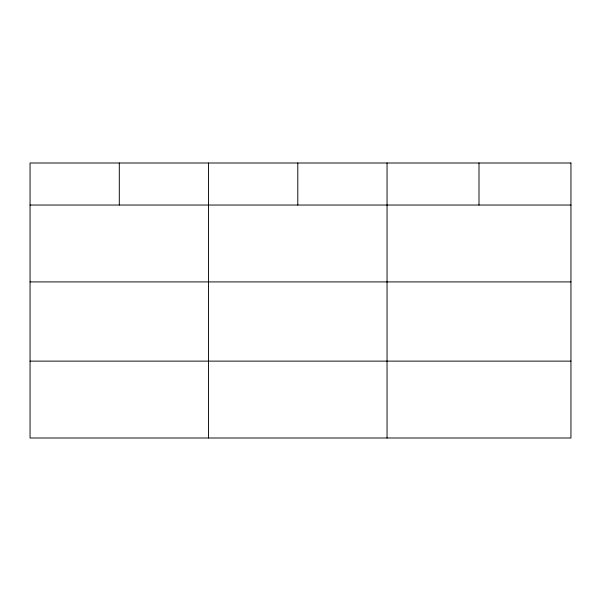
<?xml version="1.0" encoding="UTF-8"?>
<svg xmlns="http://www.w3.org/2000/svg" width="601" height="601" viewBox="0 0 601 601"><rect width="100%" height="100%" fill="white"/><g stroke="black" fill="none" stroke-linecap="round" stroke-linejoin="round"><path stroke-width="0.9" d="M30.05 205.039L570.95 205.039M30.05 281.914L570.95 281.914M30.05 361.126L570.95 361.126M478.997 162.999L478.997 205.039M387.044 162.999L387.044 438.001M297.795 162.999L297.795 205.039M208.547 162.999L208.547 438.001M119.299 162.999L119.299 205.039M570.95 162.999L30.05 162.999L30.05 438.001L570.95 438.001L570.95 162.999"/></g></svg>
